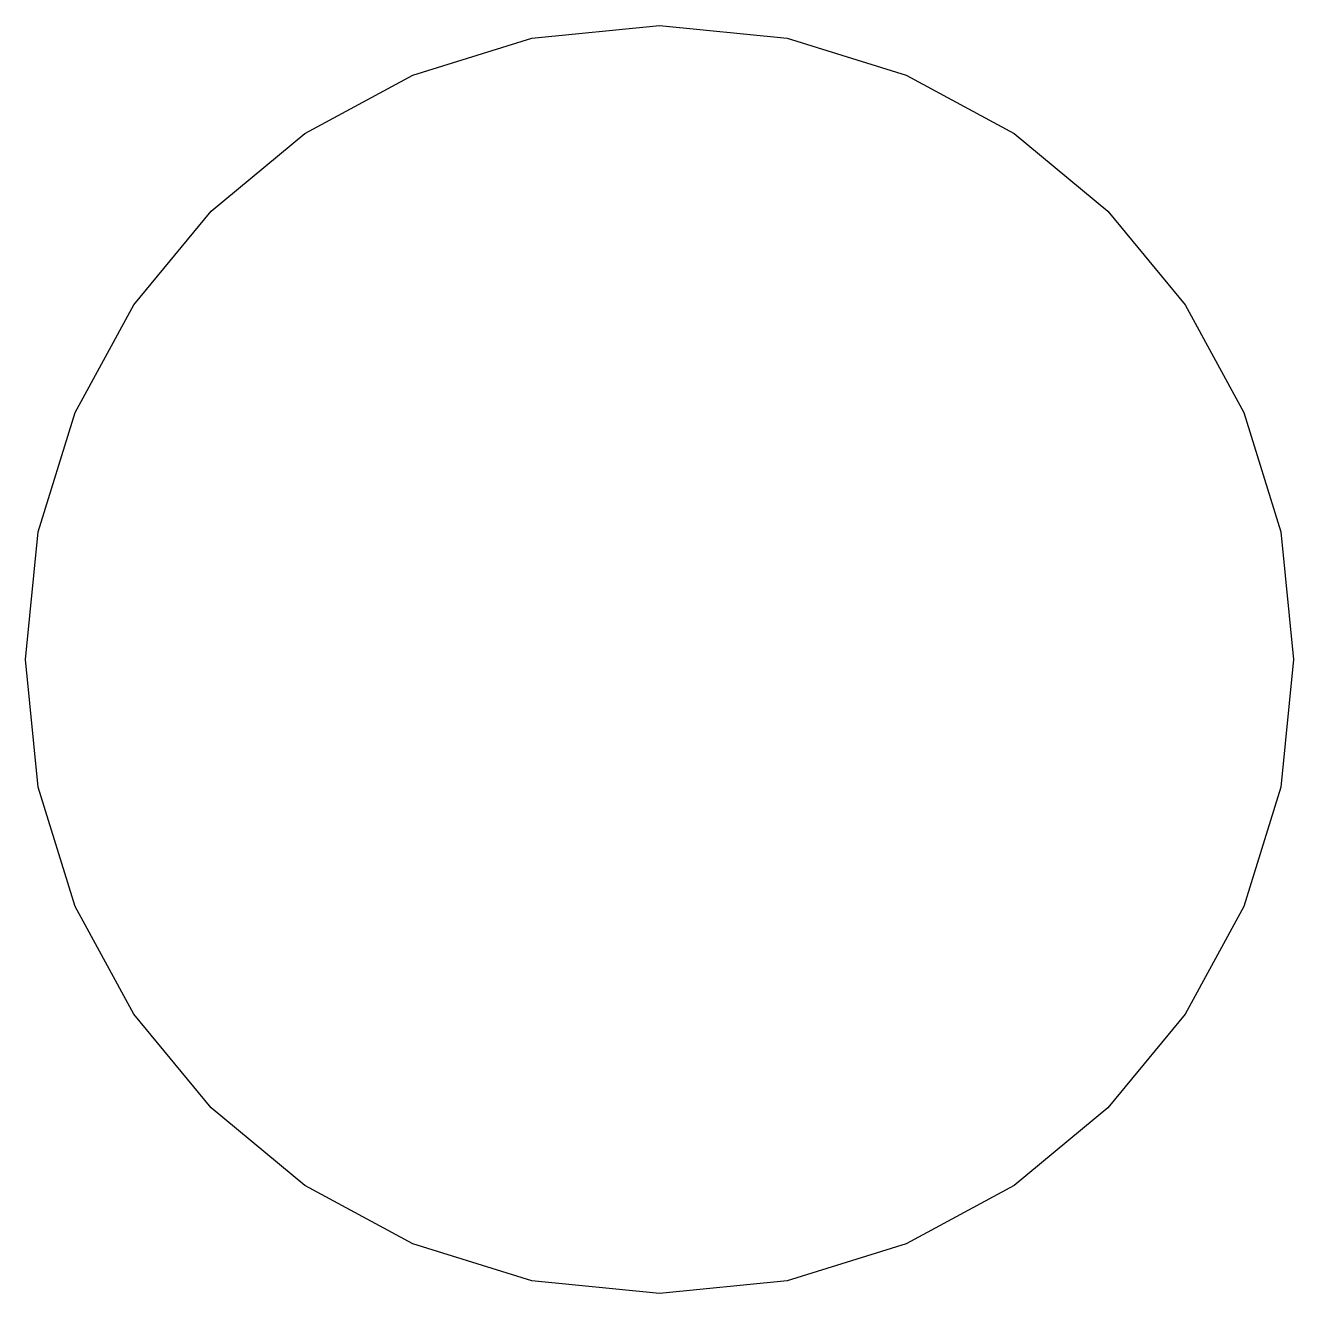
# Model space of a CAD drawing. Header units: millimetres. Extents: x -2.4 to 2.4, y -2.4 to 2.4.
import ezdxf

# ---------------------------------------------------------------- set-up
doc = ezdxf.new("R2010")
doc.units = ezdxf.units.MM
doc.layers.get('0').update_dxf_attribs({"linetype": 'CONTINUOUS', "true_color": 0xffffff})

msp = doc.modelspace()

# ---------------------------------------------------------------- linework, layer by layer
at = {"color": 7, "true_color": 0xffffff}
msp.add_lwpolyline([(2.399998, 0), (2.351199, -0.483684), (2.211364, -0.93419), (1.990088, -1.341865), (1.697031, -1.697056), (1.341837, -1.990118), (0.934173, -2.211398), (0.483673, -2.351242), (0, -2.400001), (-0.483672, -2.351242), (-0.934175, -2.211398), (-1.341839, -1.990118), (-1.697033, -1.697056), (-1.990087, -1.341865), (-2.211363, -0.93419), (-2.351201, -0.483684), (-2.4, 0), (-2.351201, 0.483684), (-2.211363, 0.934186), (-1.990087, 1.341862), (-1.697033, 1.697056), (-1.341839, 1.990118), (-0.934175, 2.211394), (-0.483672, 2.351238), (0, 2.399998), (0.48365, 2.351244), (0.934133, 2.211411), (1.341798, 1.990149), (1.696972, 1.697106), (1.990037, 1.341935), (2.211313, 0.934285), (2.351171, 0.483805), (2.39997, 0.000147)], dxfattribs=at)

doc.saveas('drawing.dxf')
